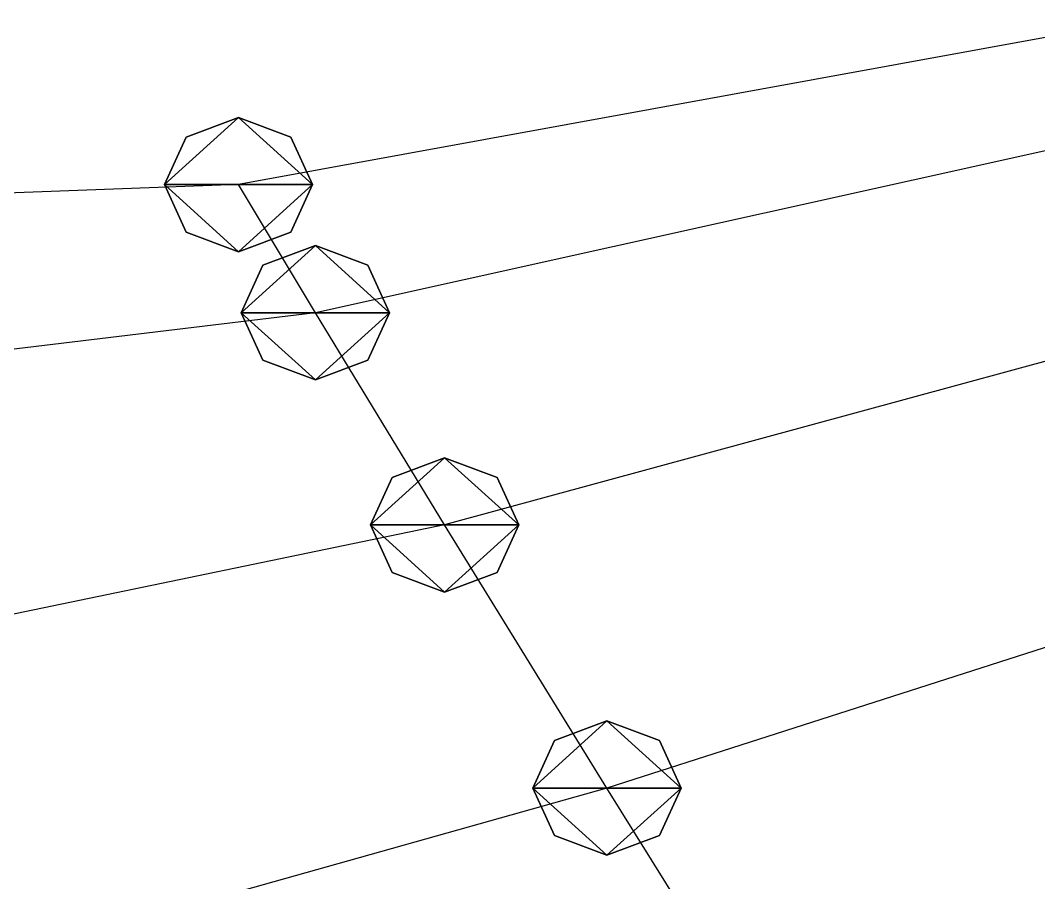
# Model space of a CAD drawing. Header units: metres. Extents: x -75 to 75, y -50 to 48.
# Drawn here: x -49.26 to -35.52, y -5.18 to 6.46 of the extents above; entities that cross this region are included whole.
import ezdxf

# ---------------------------------------------------------------- set-up
doc = ezdxf.new("R2010")
doc.units = ezdxf.units.M

msp = doc.modelspace()

# ---------------------------------------------------------------- linework, layer by layer
for p, q in [((-34.173996, 6.4571915, -209.80934), (-46.32196, 4.2391243, -211.80586)), ((-46.32196, 5.145437, -212.22847), (-47.029068, 4.879984, -212.10469)), ((-46.32196, 5.145437, -212.22847), (-47.029068, 4.879984, -212.10469)), ((-46.32196, 5.145437, -212.22847), (-47.029068, 4.879984, -212.10469)), ((-45.614853, 4.879984, -212.10469), (-46.32196, 5.145437, -212.22847)), ((-45.614853, 4.879984, -212.10469), (-46.32196, 5.145437, -212.22847)), ((-45.614853, 4.879984, -212.10469), (-46.32196, 5.145437, -212.22847)), ((-33.30977, 5.169113, -210.13583), (-45.28399, 2.5094948, -212.38931)), ((-47.029068, 4.879984, -212.10469), (-47.32196, 4.2391243, -211.80586)), ((-47.029068, 4.879984, -212.10469), (-47.32196, 4.2391243, -211.80586)), ((-47.029068, 4.879984, -212.10469), (-47.32196, 4.2391243, -211.80586)), ((-45.32196, 4.2391243, -211.80586), (-45.614853, 4.879984, -212.10469)), ((-45.32196, 4.2391243, -211.80586), (-45.614853, 4.879984, -212.10469)), ((-45.32196, 4.2391243, -211.80586), (-45.614853, 4.879984, -212.10469)), ((-46.32196, 4.2391243, -211.80586), (-59.507988, 3.7509918, -213.21896)), ((-47.32196, 4.2391243, -211.80586), (-47.029068, 3.5982645, -211.50703)), ((-47.32196, 4.2391243, -211.80586), (-47.029068, 3.5982645, -211.50703)), ((-47.32196, 4.2391243, -211.80586), (-47.029068, 3.5982645, -211.50703)), ((-45.28399, 2.5094948, -212.38931), (-46.32196, 4.2391243, -211.80586)), ((-45.614853, 3.5982645, -211.50703), (-45.32196, 4.2391243, -211.80586)), ((-45.614853, 3.5982645, -211.50703), (-45.32196, 4.2391243, -211.80586)), ((-45.614853, 3.5982645, -211.50703), (-45.32196, 4.2391243, -211.80586)), ((-47.029068, 3.5982645, -211.50703), (-46.32196, 3.3328116, -211.38326)), ((-47.029068, 3.5982645, -211.50703), (-46.32196, 3.3328116, -211.38326)), ((-47.029068, 3.5982645, -211.50703), (-46.32196, 3.3328116, -211.38326)), ((-46.32196, 3.3328116, -211.38326), (-45.614853, 3.5982645, -211.50703)), ((-46.32196, 3.3328116, -211.38326), (-45.614853, 3.5982645, -211.50703)), ((-46.32196, 3.3328116, -211.38326), (-45.614853, 3.5982645, -211.50703)), ((-45.28399, 3.4158072, -212.81192), (-45.991096, 3.1503546, -212.68814)), ((-45.28399, 3.4158072, -212.81192), (-45.991096, 3.1503546, -212.68814)), ((-45.28399, 3.4158072, -212.81192), (-45.991096, 3.1503546, -212.68814)), ((-45.28399, 3.4158072, -212.81192), (-45.991096, 3.1503546, -212.68814)), ((-44.57688, 3.1503546, -212.68814), (-45.28399, 3.4158072, -212.81192)), ((-44.57688, 3.1503546, -212.68814), (-45.28399, 3.4158072, -212.81192)), ((-44.57688, 3.1503546, -212.68814), (-45.28399, 3.4158072, -212.81192)), ((-44.57688, 3.1503546, -212.68814), (-45.28399, 3.4158072, -212.81192)), ((-45.991096, 3.1503546, -212.68814), (-46.28399, 2.5094948, -212.38931)), ((-45.991096, 3.1503546, -212.68814), (-46.28399, 2.5094948, -212.38931)), ((-45.991096, 3.1503546, -212.68814), (-46.28399, 2.5094948, -212.38931)), ((-45.991096, 3.1503546, -212.68814), (-46.28399, 2.5094948, -212.38931)), ((-44.28399, 2.5094948, -212.38931), (-44.57688, 3.1503546, -212.68814)), ((-44.28399, 2.5094948, -212.38931), (-44.57688, 3.1503546, -212.68814)), ((-44.28399, 2.5094948, -212.38931), (-44.57688, 3.1503546, -212.68814)), ((-44.28399, 2.5094948, -212.38931), (-44.57688, 3.1503546, -212.68814)), ((-31.744585, 2.8607101, -210.70168), (-43.5397, -0.35504532, -213.3258)), ((-45.28399, 2.5094948, -212.38931), (-57.964653, 0.98508453, -214.28964)), ((-46.28399, 2.5094948, -212.38931), (-45.991096, 1.8686349, -212.09048)), ((-46.28399, 2.5094948, -212.38931), (-45.991096, 1.8686349, -212.09048)), ((-46.28399, 2.5094948, -212.38931), (-45.991096, 1.8686349, -212.09048)), ((-46.28399, 2.5094948, -212.38931), (-45.991096, 1.8686349, -212.09048)), ((-43.5397, -0.35504532, -213.3258), (-45.28399, 2.5094948, -212.38931)), ((-44.57688, 1.8686349, -212.09048), (-44.28399, 2.5094948, -212.38931)), ((-44.57688, 1.8686349, -212.09048), (-44.28399, 2.5094948, -212.38931)), ((-44.57688, 1.8686349, -212.09048), (-44.28399, 2.5094948, -212.38931)), ((-44.57688, 1.8686349, -212.09048), (-44.28399, 2.5094948, -212.38931)), ((-45.991096, 1.8686349, -212.09048), (-45.28399, 1.6031821, -211.9667)), ((-45.991096, 1.8686349, -212.09048), (-45.28399, 1.6031821, -211.9667)), ((-45.991096, 1.8686349, -212.09048), (-45.28399, 1.6031821, -211.9667)), ((-45.991096, 1.8686349, -212.09048), (-45.28399, 1.6031821, -211.9667)), ((-45.28399, 1.6031821, -211.9667), (-44.57688, 1.8686349, -212.09048)), ((-45.28399, 1.6031821, -211.9667), (-44.57688, 1.8686349, -212.09048)), ((-45.28399, 1.6031821, -211.9667), (-44.57688, 1.8686349, -212.09048)), ((-45.28399, 1.6031821, -211.9667), (-44.57688, 1.8686349, -212.09048)), ((-43.5397, 0.55126727, -213.74841), (-44.246807, 0.28581446, -213.62463)), ((-43.5397, 0.55126727, -213.74841), (-44.246807, 0.28581446, -213.62463)), ((-43.5397, 0.55126727, -213.74841), (-44.246807, 0.28581446, -213.62463)), ((-43.5397, 0.55126727, -213.74841), (-44.246807, 0.28581446, -213.62463)), ((-42.832592, 0.28581446, -213.62463), (-43.5397, 0.55126727, -213.74841)), ((-42.832592, 0.28581446, -213.62463), (-43.5397, 0.55126727, -213.74841)), ((-42.832592, 0.28581446, -213.62463), (-43.5397, 0.55126727, -213.74841)), ((-42.832592, 0.28581446, -213.62463), (-43.5397, 0.55126727, -213.74841)), ((-44.246807, 0.28581446, -213.62463), (-44.5397, -0.35504535, -213.3258)), ((-44.246807, 0.28581446, -213.62463), (-44.5397, -0.35504535, -213.3258)), ((-44.246807, 0.28581446, -213.62463), (-44.5397, -0.35504535, -213.3258)), ((-44.246807, 0.28581446, -213.62463), (-44.5397, -0.35504535, -213.3258)), ((-42.5397, -0.3550453, -213.3258), (-42.832592, 0.28581446, -213.62463)), ((-42.5397, -0.3550453, -213.3258), (-42.832592, 0.28581446, -213.62463)), ((-42.5397, -0.3550453, -213.3258), (-42.832592, 0.28581446, -213.62463)), ((-42.5397, -0.3550453, -213.3258), (-42.832592, 0.28581446, -213.62463)), ((-29.67578, -0.16099167, -211.41875), (-41.349464, -3.906578, -214.45413)), ((-43.5397, -0.35504532, -213.3258), (-55.780933, -2.8836212, -215.75769)), ((-44.5397, -0.35504535, -213.3258), (-44.246807, -0.99590516, -213.02698)), ((-44.5397, -0.35504535, -213.3258), (-44.246807, -0.99590516, -213.02698)), ((-44.5397, -0.35504535, -213.3258), (-44.246807, -0.99590516, -213.02698)), ((-44.5397, -0.35504535, -213.3258), (-44.246807, -0.99590516, -213.02698)), ((-41.349464, -3.906578, -214.45413), (-43.5397, -0.35504532, -213.3258)), ((-42.832592, -0.9959051, -213.02698), (-42.5397, -0.3550453, -213.3258)), ((-42.832592, -0.9959051, -213.02698), (-42.5397, -0.3550453, -213.3258)), ((-42.832592, -0.9959051, -213.02698), (-42.5397, -0.3550453, -213.3258)), ((-42.832592, -0.9959051, -213.02698), (-42.5397, -0.3550453, -213.3258)), ((-44.246807, -0.99590516, -213.02698), (-43.5397, -1.261358, -212.9032)), ((-44.246807, -0.99590516, -213.02698), (-43.5397, -1.261358, -212.9032)), ((-44.246807, -0.99590516, -213.02698), (-43.5397, -1.261358, -212.9032)), ((-44.246807, -0.99590516, -213.02698), (-43.5397, -1.261358, -212.9032)), ((-43.5397, -1.261358, -212.9032), (-42.832592, -0.9959051, -213.02698)), ((-43.5397, -1.261358, -212.9032), (-42.832592, -0.9959051, -213.02698)), ((-43.5397, -1.261358, -212.9032), (-42.832592, -0.9959051, -213.02698)), ((-43.5397, -1.261358, -212.9032), (-42.832592, -0.9959051, -213.02698)), ((-41.349464, -3.0002656, -214.87674), (-42.056572, -3.2657182, -214.75296)), ((-41.349464, -3.0002656, -214.87674), (-42.056572, -3.2657182, -214.75296)), ((-41.349464, -3.0002656, -214.87674), (-42.056572, -3.2657182, -214.75296)), ((-41.349464, -3.0002656, -214.87674), (-42.056572, -3.2657182, -214.75296)), ((-40.642357, -3.2657182, -214.75296), (-41.349464, -3.0002656, -214.87674)), ((-40.642357, -3.2657182, -214.75296), (-41.349464, -3.0002656, -214.87674)), ((-40.642357, -3.2657182, -214.75296), (-41.349464, -3.0002656, -214.87674)), ((-40.642357, -3.2657182, -214.75296), (-41.349464, -3.0002656, -214.87674)), ((-42.056572, -3.2657182, -214.75296), (-42.349464, -3.906578, -214.45413)), ((-42.056572, -3.2657182, -214.75296), (-42.349464, -3.906578, -214.45413)), ((-42.056572, -3.2657182, -214.75296), (-42.349464, -3.906578, -214.45413)), ((-42.056572, -3.2657182, -214.75296), (-42.349464, -3.906578, -214.45413)), ((-40.349464, -3.906578, -214.45413), (-40.642357, -3.2657182, -214.75296)), ((-40.349464, -3.906578, -214.45413), (-40.642357, -3.2657182, -214.75296)), ((-40.349464, -3.906578, -214.45413), (-40.642357, -3.2657182, -214.75296)), ((-40.349464, -3.906578, -214.45413), (-40.642357, -3.2657182, -214.75296)), ((-41.349464, -3.906578, -214.45413), (-53.28535, -7.2626953, -217.3912)), ((-42.349464, -3.906578, -214.45413), (-42.056572, -4.5474377, -214.1553)), ((-42.349464, -3.906578, -214.45413), (-42.056572, -4.5474377, -214.1553)), ((-42.349464, -3.906578, -214.45413), (-42.056572, -4.5474377, -214.1553)), ((-42.349464, -3.906578, -214.45413), (-42.056572, -4.5474377, -214.1553)), ((-38.897255, -7.847496, -215.68001), (-41.349464, -3.906578, -214.45413)), ((-40.642357, -4.5474377, -214.1553), (-40.349464, -3.906578, -214.45413)), ((-40.642357, -4.5474377, -214.1553), (-40.349464, -3.906578, -214.45413)), ((-40.642357, -4.5474377, -214.1553), (-40.349464, -3.906578, -214.45413)), ((-40.642357, -4.5474377, -214.1553), (-40.349464, -3.906578, -214.45413)), ((-42.056572, -4.5474377, -214.1553), (-41.349464, -4.8128905, -214.03152)), ((-42.056572, -4.5474377, -214.1553), (-41.349464, -4.8128905, -214.03152)), ((-42.056572, -4.5474377, -214.1553), (-41.349464, -4.8128905, -214.03152)), ((-42.056572, -4.5474377, -214.1553), (-41.349464, -4.8128905, -214.03152)), ((-41.349464, -4.8128905, -214.03152), (-40.642357, -4.5474377, -214.1553)), ((-41.349464, -4.8128905, -214.03152), (-40.642357, -4.5474377, -214.1553)), ((-41.349464, -4.8128905, -214.03152), (-40.642357, -4.5474377, -214.1553)), ((-41.349464, -4.8128905, -214.03152), (-40.642357, -4.5474377, -214.1553))]:
    msp.add_line(p, q)
for points in [[(-47.32196, 4.2391243, -211.80586), (-47.029068, 4.879984, -212.10469), (-46.32196, 5.145437, -212.22847), (-46.32186, 5.145537, -212.22836)], [(-47.32196, 4.2391243, -211.80586), (-47.029068, 4.879984, -212.10469), (-46.32196, 5.145437, -212.22847), (-46.32186, 5.145537, -212.22836)], [(-47.32196, 4.2391243, -211.80586), (-47.029068, 4.879984, -212.10469), (-46.32196, 5.145437, -212.22847), (-46.32186, 5.145537, -212.22836)], [(-47.32196, 4.2391243, -211.80586), (-46.32196, 5.145437, -212.22847), (-45.32196, 4.2391243, -211.80586), (-45.32186, 4.2392244, -211.80576)], [(-47.32196, 4.2391243, -211.80586), (-46.32196, 5.145437, -212.22847), (-45.32196, 4.2391243, -211.80586), (-45.32186, 4.2392244, -211.80576)], [(-47.32196, 4.2391243, -211.80586), (-46.32196, 5.145437, -212.22847), (-45.32196, 4.2391243, -211.80586), (-45.32186, 4.2392244, -211.80576)], [(-46.32196, 5.145437, -212.22847), (-45.614853, 4.879984, -212.10469), (-45.32196, 4.2391243, -211.80586), (-45.32186, 4.2392244, -211.80576)], [(-46.32196, 5.145437, -212.22847), (-45.614853, 4.879984, -212.10469), (-45.32196, 4.2391243, -211.80586), (-45.32186, 4.2392244, -211.80576)], [(-46.32196, 5.145437, -212.22847), (-45.614853, 4.879984, -212.10469), (-45.32196, 4.2391243, -211.80586), (-45.32186, 4.2392244, -211.80576)], [(-46.32196, 3.3328116, -211.38326), (-47.029068, 3.5982645, -211.50703), (-47.32196, 4.2391243, -211.80586), (-47.32186, 4.2392244, -211.80576)], [(-45.32196, 4.2391243, -211.80586), (-46.32196, 3.3328116, -211.38326), (-47.32196, 4.2391243, -211.80586), (-47.32186, 4.2392244, -211.80576)], [(-46.32196, 3.3328116, -211.38326), (-47.029068, 3.5982645, -211.50703), (-47.32196, 4.2391243, -211.80586), (-47.32186, 4.2392244, -211.80576)], [(-45.32196, 4.2391243, -211.80586), (-46.32196, 3.3328116, -211.38326), (-47.32196, 4.2391243, -211.80586), (-47.32186, 4.2392244, -211.80576)], [(-46.32196, 3.3328116, -211.38326), (-47.029068, 3.5982645, -211.50703), (-47.32196, 4.2391243, -211.80586), (-47.32186, 4.2392244, -211.80576)], [(-45.32196, 4.2391243, -211.80586), (-46.32196, 3.3328116, -211.38326), (-47.32196, 4.2391243, -211.80586), (-47.32186, 4.2392244, -211.80576)], [(-45.32196, 4.2391243, -211.80586), (-45.614853, 3.5982645, -211.50703), (-46.32196, 3.3328116, -211.38326), (-46.32186, 3.3329115, -211.38315)], [(-45.32196, 4.2391243, -211.80586), (-45.614853, 3.5982645, -211.50703), (-46.32196, 3.3328116, -211.38326), (-46.32186, 3.3329115, -211.38315)], [(-45.32196, 4.2391243, -211.80586), (-45.614853, 3.5982645, -211.50703), (-46.32196, 3.3328116, -211.38326), (-46.32186, 3.3329115, -211.38315)], [(-46.28399, 2.5094948, -212.38931), (-45.991096, 3.1503546, -212.68814), (-45.28399, 3.4158072, -212.81192), (-45.28389, 3.4159071, -212.81181)], [(-46.28399, 2.5094948, -212.38931), (-45.991096, 3.1503546, -212.68814), (-45.28399, 3.4158072, -212.81192), (-45.28389, 3.4159071, -212.81181)], [(-46.28399, 2.5094948, -212.38931), (-45.991096, 3.1503546, -212.68814), (-45.28399, 3.4158072, -212.81192), (-45.28389, 3.4159071, -212.81181)], [(-46.28399, 2.5094948, -212.38931), (-45.991096, 3.1503546, -212.68814), (-45.28399, 3.4158072, -212.81192), (-45.28389, 3.4159071, -212.81181)], [(-46.28399, 2.5094948, -212.38931), (-45.28399, 3.4158072, -212.81192), (-44.28399, 2.5094948, -212.38931), (-44.28389, 2.5095947, -212.3892)], [(-46.28399, 2.5094948, -212.38931), (-45.28399, 3.4158072, -212.81192), (-44.28399, 2.5094948, -212.38931), (-44.28389, 2.5095947, -212.3892)], [(-46.28399, 2.5094948, -212.38931), (-45.28399, 3.4158072, -212.81192), (-44.28399, 2.5094948, -212.38931), (-44.28389, 2.5095947, -212.3892)], [(-46.28399, 2.5094948, -212.38931), (-45.28399, 3.4158072, -212.81192), (-44.28399, 2.5094948, -212.38931), (-44.28389, 2.5095947, -212.3892)], [(-45.28399, 3.4158072, -212.81192), (-44.57688, 3.1503546, -212.68814), (-44.28399, 2.5094948, -212.38931), (-44.28389, 2.5095947, -212.3892)], [(-45.28399, 3.4158072, -212.81192), (-44.57688, 3.1503546, -212.68814), (-44.28399, 2.5094948, -212.38931), (-44.28389, 2.5095947, -212.3892)], [(-45.28399, 3.4158072, -212.81192), (-44.57688, 3.1503546, -212.68814), (-44.28399, 2.5094948, -212.38931), (-44.28389, 2.5095947, -212.3892)], [(-45.28399, 3.4158072, -212.81192), (-44.57688, 3.1503546, -212.68814), (-44.28399, 2.5094948, -212.38931), (-44.28389, 2.5095947, -212.3892)], [(-45.28399, 1.6031821, -211.9667), (-45.991096, 1.8686349, -212.09048), (-46.28399, 2.5094948, -212.38931), (-46.28389, 2.5095947, -212.3892)], [(-44.28399, 2.5094948, -212.38931), (-45.28399, 1.6031821, -211.9667), (-46.28399, 2.5094948, -212.38931), (-46.28389, 2.5095947, -212.3892)], [(-45.28399, 1.6031821, -211.9667), (-45.991096, 1.8686349, -212.09048), (-46.28399, 2.5094948, -212.38931), (-46.28389, 2.5095947, -212.3892)], [(-44.28399, 2.5094948, -212.38931), (-45.28399, 1.6031821, -211.9667), (-46.28399, 2.5094948, -212.38931), (-46.28389, 2.5095947, -212.3892)], [(-45.28399, 1.6031821, -211.9667), (-45.991096, 1.8686349, -212.09048), (-46.28399, 2.5094948, -212.38931), (-46.28389, 2.5095947, -212.3892)], [(-44.28399, 2.5094948, -212.38931), (-45.28399, 1.6031821, -211.9667), (-46.28399, 2.5094948, -212.38931), (-46.28389, 2.5095947, -212.3892)], [(-45.28399, 1.6031821, -211.9667), (-45.991096, 1.8686349, -212.09048), (-46.28399, 2.5094948, -212.38931), (-46.28389, 2.5095947, -212.3892)], [(-44.28399, 2.5094948, -212.38931), (-45.28399, 1.6031821, -211.9667), (-46.28399, 2.5094948, -212.38931), (-46.28389, 2.5095947, -212.3892)], [(-44.28399, 2.5094948, -212.38931), (-44.57688, 1.8686349, -212.09048), (-45.28399, 1.6031821, -211.9667), (-45.28389, 1.6032821, -211.9666)], [(-44.28399, 2.5094948, -212.38931), (-44.57688, 1.8686349, -212.09048), (-45.28399, 1.6031821, -211.9667), (-45.28389, 1.6032821, -211.9666)], [(-44.28399, 2.5094948, -212.38931), (-44.57688, 1.8686349, -212.09048), (-45.28399, 1.6031821, -211.9667), (-45.28389, 1.6032821, -211.9666)], [(-44.28399, 2.5094948, -212.38931), (-44.57688, 1.8686349, -212.09048), (-45.28399, 1.6031821, -211.9667), (-45.28389, 1.6032821, -211.9666)], [(-44.5397, -0.35504535, -213.3258), (-44.246807, 0.28581446, -213.62463), (-43.5397, 0.55126727, -213.74841), (-43.5396, 0.5513673, -213.7483)], [(-44.5397, -0.35504535, -213.3258), (-44.246807, 0.28581446, -213.62463), (-43.5397, 0.55126727, -213.74841), (-43.5396, 0.5513673, -213.7483)], [(-44.5397, -0.35504535, -213.3258), (-44.246807, 0.28581446, -213.62463), (-43.5397, 0.55126727, -213.74841), (-43.5396, 0.5513673, -213.7483)], [(-44.5397, -0.35504535, -213.3258), (-44.246807, 0.28581446, -213.62463), (-43.5397, 0.55126727, -213.74841), (-43.5396, 0.5513673, -213.7483)], [(-44.5397, -0.35504535, -213.3258), (-43.5397, 0.55126727, -213.74841), (-42.5397, -0.3550453, -213.3258), (-42.5396, -0.3549453, -213.3257)], [(-44.5397, -0.35504535, -213.3258), (-43.5397, 0.55126727, -213.74841), (-42.5397, -0.3550453, -213.3258), (-42.5396, -0.3549453, -213.3257)], [(-44.5397, -0.35504535, -213.3258), (-43.5397, 0.55126727, -213.74841), (-42.5397, -0.3550453, -213.3258), (-42.5396, -0.3549453, -213.3257)], [(-44.5397, -0.35504535, -213.3258), (-43.5397, 0.55126727, -213.74841), (-42.5397, -0.3550453, -213.3258), (-42.5396, -0.3549453, -213.3257)], [(-43.5397, 0.55126727, -213.74841), (-42.832592, 0.28581446, -213.62463), (-42.5397, -0.3550453, -213.3258), (-42.5396, -0.3549453, -213.3257)], [(-43.5397, 0.55126727, -213.74841), (-42.832592, 0.28581446, -213.62463), (-42.5397, -0.3550453, -213.3258), (-42.5396, -0.3549453, -213.3257)], [(-43.5397, 0.55126727, -213.74841), (-42.832592, 0.28581446, -213.62463), (-42.5397, -0.3550453, -213.3258), (-42.5396, -0.3549453, -213.3257)], [(-43.5397, 0.55126727, -213.74841), (-42.832592, 0.28581446, -213.62463), (-42.5397, -0.3550453, -213.3258), (-42.5396, -0.3549453, -213.3257)], [(-43.5397, -1.261358, -212.9032), (-44.246807, -0.99590516, -213.02698), (-44.5397, -0.35504535, -213.3258), (-44.5396, -0.35494536, -213.3257)], [(-42.5397, -0.3550453, -213.3258), (-43.5397, -1.261358, -212.9032), (-44.5397, -0.35504535, -213.3258), (-44.5396, -0.35494536, -213.3257)], [(-43.5397, -1.261358, -212.9032), (-44.246807, -0.99590516, -213.02698), (-44.5397, -0.35504535, -213.3258), (-44.5396, -0.35494536, -213.3257)], [(-42.5397, -0.3550453, -213.3258), (-43.5397, -1.261358, -212.9032), (-44.5397, -0.35504535, -213.3258), (-44.5396, -0.35494536, -213.3257)], [(-43.5397, -1.261358, -212.9032), (-44.246807, -0.99590516, -213.02698), (-44.5397, -0.35504535, -213.3258), (-44.5396, -0.35494536, -213.3257)], [(-42.5397, -0.3550453, -213.3258), (-43.5397, -1.261358, -212.9032), (-44.5397, -0.35504535, -213.3258), (-44.5396, -0.35494536, -213.3257)], [(-43.5397, -1.261358, -212.9032), (-44.246807, -0.99590516, -213.02698), (-44.5397, -0.35504535, -213.3258), (-44.5396, -0.35494536, -213.3257)], [(-42.5397, -0.3550453, -213.3258), (-43.5397, -1.261358, -212.9032), (-44.5397, -0.35504535, -213.3258), (-44.5396, -0.35494536, -213.3257)], [(-42.5397, -0.3550453, -213.3258), (-42.832592, -0.9959051, -213.02698), (-43.5397, -1.261358, -212.9032), (-43.5396, -1.261258, -212.90309)], [(-42.5397, -0.3550453, -213.3258), (-42.832592, -0.9959051, -213.02698), (-43.5397, -1.261358, -212.9032), (-43.5396, -1.261258, -212.90309)], [(-42.5397, -0.3550453, -213.3258), (-42.832592, -0.9959051, -213.02698), (-43.5397, -1.261358, -212.9032), (-43.5396, -1.261258, -212.90309)], [(-42.5397, -0.3550453, -213.3258), (-42.832592, -0.9959051, -213.02698), (-43.5397, -1.261358, -212.9032), (-43.5396, -1.261258, -212.90309)], [(-42.349464, -3.906578, -214.45413), (-42.056572, -3.2657182, -214.75296), (-41.349464, -3.0002656, -214.87674), (-41.349365, -3.0001657, -214.87663)], [(-42.349464, -3.906578, -214.45413), (-42.056572, -3.2657182, -214.75296), (-41.349464, -3.0002656, -214.87674), (-41.349365, -3.0001657, -214.87663)], [(-42.349464, -3.906578, -214.45413), (-42.056572, -3.2657182, -214.75296), (-41.349464, -3.0002656, -214.87674), (-41.349365, -3.0001657, -214.87663)], [(-42.349464, -3.906578, -214.45413), (-42.056572, -3.2657182, -214.75296), (-41.349464, -3.0002656, -214.87674), (-41.349365, -3.0001657, -214.87663)], [(-42.349464, -3.906578, -214.45413), (-41.349464, -3.0002656, -214.87674), (-40.349464, -3.906578, -214.45413), (-40.349365, -3.9064782, -214.45403)], [(-42.349464, -3.906578, -214.45413), (-41.349464, -3.0002656, -214.87674), (-40.349464, -3.906578, -214.45413), (-40.349365, -3.9064782, -214.45403)], [(-42.349464, -3.906578, -214.45413), (-41.349464, -3.0002656, -214.87674), (-40.349464, -3.906578, -214.45413), (-40.349365, -3.9064782, -214.45403)], [(-42.349464, -3.906578, -214.45413), (-41.349464, -3.0002656, -214.87674), (-40.349464, -3.906578, -214.45413), (-40.349365, -3.9064782, -214.45403)], [(-41.349464, -3.0002656, -214.87674), (-40.642357, -3.2657182, -214.75296), (-40.349464, -3.906578, -214.45413), (-40.349365, -3.9064782, -214.45403)], [(-41.349464, -3.0002656, -214.87674), (-40.642357, -3.2657182, -214.75296), (-40.349464, -3.906578, -214.45413), (-40.349365, -3.9064782, -214.45403)], [(-41.349464, -3.0002656, -214.87674), (-40.642357, -3.2657182, -214.75296), (-40.349464, -3.906578, -214.45413), (-40.349365, -3.9064782, -214.45403)], [(-41.349464, -3.0002656, -214.87674), (-40.642357, -3.2657182, -214.75296), (-40.349464, -3.906578, -214.45413), (-40.349365, -3.9064782, -214.45403)], [(-41.349464, -4.8128905, -214.03152), (-42.056572, -4.5474377, -214.1553), (-42.349464, -3.906578, -214.45413), (-42.349365, -3.9064782, -214.45403)], [(-40.349464, -3.906578, -214.45413), (-41.349464, -4.8128905, -214.03152), (-42.349464, -3.906578, -214.45413), (-42.349365, -3.9064782, -214.45403)], [(-41.349464, -4.8128905, -214.03152), (-42.056572, -4.5474377, -214.1553), (-42.349464, -3.906578, -214.45413), (-42.349365, -3.9064782, -214.45403)], [(-40.349464, -3.906578, -214.45413), (-41.349464, -4.8128905, -214.03152), (-42.349464, -3.906578, -214.45413), (-42.349365, -3.9064782, -214.45403)], [(-41.349464, -4.8128905, -214.03152), (-42.056572, -4.5474377, -214.1553), (-42.349464, -3.906578, -214.45413), (-42.349365, -3.9064782, -214.45403)], [(-40.349464, -3.906578, -214.45413), (-41.349464, -4.8128905, -214.03152), (-42.349464, -3.906578, -214.45413), (-42.349365, -3.9064782, -214.45403)], [(-41.349464, -4.8128905, -214.03152), (-42.056572, -4.5474377, -214.1553), (-42.349464, -3.906578, -214.45413), (-42.349365, -3.9064782, -214.45403)], [(-40.349464, -3.906578, -214.45413), (-41.349464, -4.8128905, -214.03152), (-42.349464, -3.906578, -214.45413), (-42.349365, -3.9064782, -214.45403)], [(-40.349464, -3.906578, -214.45413), (-40.642357, -4.5474377, -214.1553), (-41.349464, -4.8128905, -214.03152), (-41.349365, -4.8127904, -214.03142)], [(-40.349464, -3.906578, -214.45413), (-40.642357, -4.5474377, -214.1553), (-41.349464, -4.8128905, -214.03152), (-41.349365, -4.8127904, -214.03142)], [(-40.349464, -3.906578, -214.45413), (-40.642357, -4.5474377, -214.1553), (-41.349464, -4.8128905, -214.03152), (-41.349365, -4.8127904, -214.03142)], [(-40.349464, -3.906578, -214.45413), (-40.642357, -4.5474377, -214.1553), (-41.349464, -4.8128905, -214.03152), (-41.349365, -4.8127904, -214.03142)]]:
    msp.add_3dface(points)

doc.saveas('drawing.dxf')
